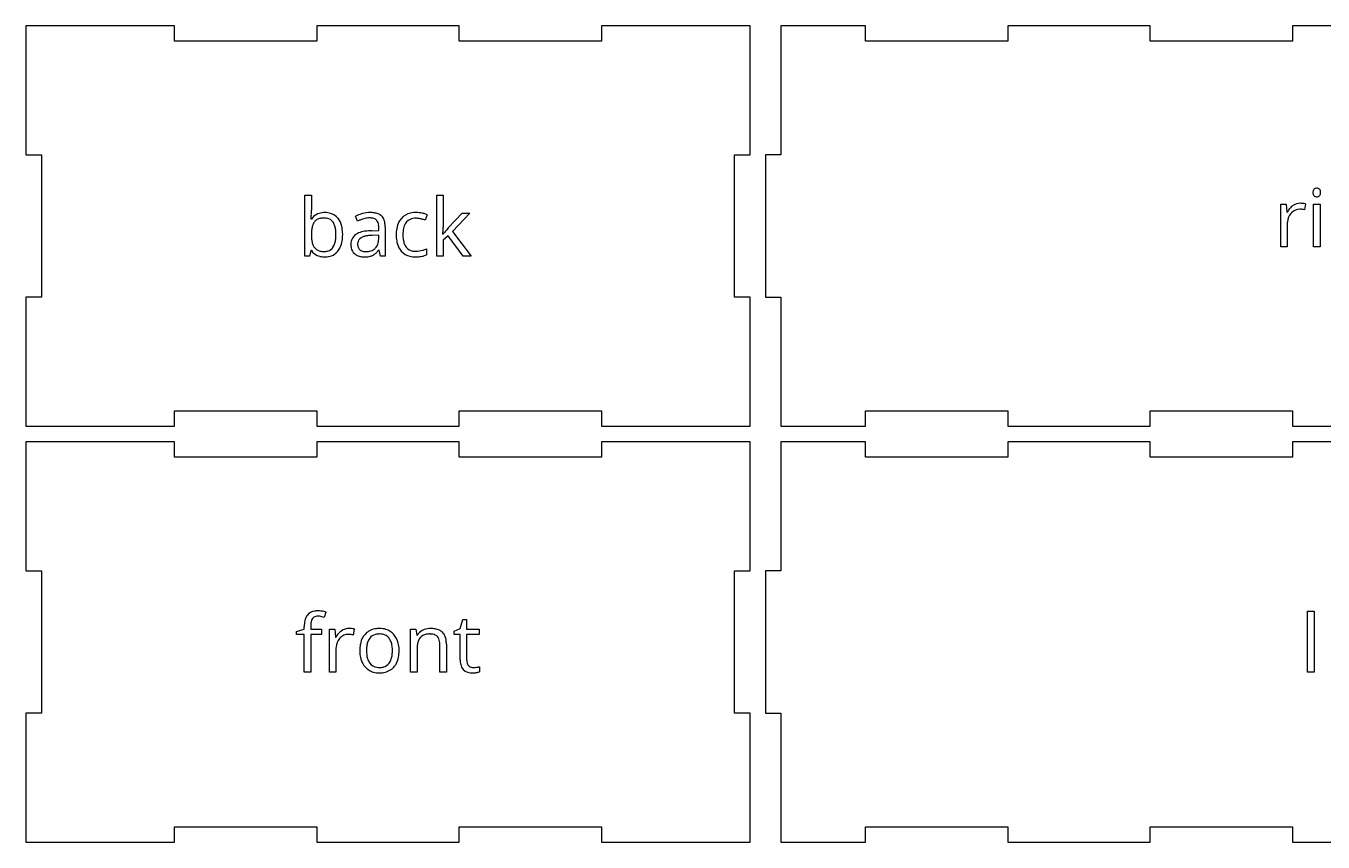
# Model space of a CAD drawing. Header units: millimetres. Extents: x 0 to 521, y 3 to 472.
# Drawn here: x 0 to 252.6, y 3 to 162 of the extents above; entities that cross this region are included whole.
import ezdxf

# ---------------------------------------------------------------- set-up
doc = ezdxf.new("R2010")
doc.units = ezdxf.units.MM

msp = doc.modelspace()

# ---------------------------------------------------------------- linework, layer by layer
at = {"layer": 'back_labelLayer'}
for p, q in [((54.33, 117.15), (54.33, 129)), ((54.33, 129), (55.59, 129)), ((55.59, 129), (55.59, 126.12)), ((79.99, 117.15), (79.99, 129)), ((79.99, 129), (81.24, 129)), ((81.24, 129), (81.24, 122.72)), ((55.53, 124.39), (55.59, 124.39)), ((64.59, 123.95), (64.2, 124.92)), ((78.13, 125.22), (77.74, 124.14)), ((82.24, 122.64), (84.93, 125.5)), ((86.44, 125.5), (83.05, 121.94)), ((84.93, 125.5), (86.44, 125.5)), ((67.31, 122.11), (68.73, 122.15)), ((68.69, 121.26), (67.43, 121.2)), ((68.69, 120.5), (68.69, 121.26)), ((68.73, 122.15), (68.73, 122.67)), ((69.96, 122.85), (69.96, 117.15)), ((81.18, 121.42), (81.24, 121.42)), ((83.05, 121.94), (86.67, 117.15)), ((82.19, 121.1), (81.24, 120.27)), ((81.24, 120.27), (81.24, 117.15)), ((85.14, 117.15), (82.19, 121.1)), ((55.24, 117.15), (54.33, 117.15)), ((55.5, 118.22), (55.24, 117.15)), ((55.59, 118.22), (55.5, 118.22)), ((68.77, 118.34), (68.71, 118.34)), ((69.02, 117.15), (68.77, 118.34)), ((69.96, 117.15), (69.02, 117.15)), ((78.01, 118.55), (78.01, 117.43)), ((81.24, 117.15), (79.99, 117.15)), ((86.67, 117.15), (85.14, 117.15))]:
    msp.add_line(p, q, dxfattribs=at)
for centre, radius, start, end in [((39.79, 125.63), 15.8, 355.4715, 355.6527), ((36.57, 125.85), 19.02, 355.7238, 358.1259), ((29.23, 126.1), 26.36, 358.1123, 0.0485), ((57.95, 122.74), 2.87, 95.1835, 145.1109), ((57.9, 122.54), 2.16, 143.3382, 161.256), ((57.5, 122.81), 1.68, 120.1403, 142.4249), ((57.74, 122.35), 2.2, 100.4469, 119.6701), ((58, 121.02), 3.55, 89.5732, 100.7324), ((58.2, 121.32), 4.32, 89.8743, 96.8145), ((58.05, 121.65), 2.92, 78.6781, 90.375), ((58.25, 121.77), 3.86, 74.2393, 90.5624), ((58.3, 122.71), 1.84, 35.5408, 79.8011), ((58.51, 122.71), 2.89, 38.5631, 74.067), ((58.09, 122.56), 2.1, 32.7036, 35.5241), ((57.85, 122.2), 3.73, 16.4709, 38.4075), ((66.97, 119.79), 5.83, 106.3569, 118.335), ((68.3, 116.34), 8.47, 112.2122, 115.9641), ((67.47, 118.43), 6.21, 103.6227, 112.432), ((67.22, 119.02), 6.64, 104.5163, 106.5489), ((67.03, 119.78), 5.86, 90.0714, 104.6521), ((66.98, 120.48), 4.12, 90.4485, 103.7666), ((66.96, 121.47), 3.12, 83.6507, 90.1753), ((67.06, 120.3), 5.34, 81.568, 90.3249), ((67.09, 122.52), 2.07, 70.5716, 83.9929), ((67.36, 123.25), 1.28, 42.7296, 71.038), ((67.37, 122.31), 3.31, 68.2274, 81.7494), ((67.24, 123.19), 1.41, 20.4094, 41.4479), ((67.8, 123.38), 2.15, 47.8683, 68.2934), ((67.87, 123.52), 2, 19.2331, 46.6741), ((66.7, 123.08), 3.24, 6.3379, 19.6815), ((76.65, 121.77), 4.51, 153.0875, 170.1051), ((75.73, 122.21), 3.49, 138.655, 152.6854), ((75.55, 122.33), 3.27, 101.4913, 138.3134), ((75.69, 122.39), 2.12, 114.4266, 161.6633), ((75.89, 121.73), 2.8, 88.7194, 112.5668), ((75.95, 120.69), 4.96, 89.5892, 102.1788), ((75.95, 121.73), 2.8, 87.675, 89.9748), ((75.98, 119.94), 5.71, 77.7702, 89.9475), ((75.91, 120.91), 3.62, 81.691, 87.5079), ((75.68, 119.33), 5.22, 77.2999, 81.7345), ((75.37, 117.86), 6.72, 74.7802, 77.4497), ((75.67, 118.92), 5.63, 68.3294, 74.8831), ((75.87, 119.35), 6.31, 74.6797, 77.9578), ((76.45, 121.46), 4.12, 70.0946, 74.7386), ((77.01, 122.98), 2.5, 63.5034, 70.1862), ((77.27, 123.53), 1.89, 62.9288, 63.1875), ((65.34, 121.34), 9.74, 177.6177, 180.0425), ((63.95, 121.3), 8.36, 179.7763, 185.7075), ((62.41, 121.49), 6.81, 171.0668, 177.8457), ((59.59, 121.94), 3.96, 160.8927, 171.2334), ((57.53, 122.23), 2.75, 15.778, 32.0151), ((55.71, 121.7), 4.64, 6.1649, 16.0396), ((52.9, 121.38), 7.47, 359.7681, 6.3095), ((53.12, 121.32), 7.25, 353.4935, 0.2206), ((55.95, 121.6), 5.71, 5.1339, 16.7973), ((54.27, 121.29), 7.41, 350.6563, 0.338), ((53.56, 121.35), 8.12, 359.8779, 5.4093), ((65.45, 119.55), 2.19, 115.4905, 182.3568), ((66.55, 117.54), 4.48, 101.3568, 117.0799), ((67.43, 113.43), 8.68, 92.4696, 101.7065), ((67.68, 109.76), 12.35, 91.7164, 92.9095), ((66.47, 122.89), 2.24, 7.8273, 20.6042), ((65.09, 122.69), 3.63, 359.6933, 8.0036), ((64.98, 122.86), 4.98, 359.8027, 6.6584), ((79.08, 121.32), 6.98, 169.8979, 180.3689), ((79.75, 121.26), 7.65, 179.9388, 183.9815), ((80.4, 121.31), 6.99, 174.531, 180.1549), ((79.53, 121.25), 6.12, 179.7041, 188.0744), ((77.67, 121.61), 4.25, 160.1418, 175.1368), ((40.13, 124.3), 41.15, 356.033, 356.6442), ((28.96, 125.06), 52.35, 356.0207, 356.0553), ((56.45, 123.35), 24.81, 356.6325, 357.491), ((66.26, 122.92), 14.98, 357.5041, 358.3307), ((72.81, 122.73), 8.43, 358.274, 359.8927), ((87.35, 117.1), 7.49, 142.3234, 144.7075), ((91.34, 114.02), 12.52, 140.4331, 142.3366), ((96.53, 109.75), 19.25, 139.2799, 140.4703), ((102.54, 104.58), 27.17, 138.3418, 139.2877), ((60.66, 120.96), 5.05, 185.5925, 194.2051), ((58.55, 120.41), 2.87, 193.943, 208.0219), ((57.69, 119.98), 1.91, 208.5537, 217.5605), ((57.62, 119.95), 1.83, 218.1691, 253.8047), ((58.28, 119.9), 1.82, 286.0163, 326.8497), ((57.37, 120.5), 2.9, 326.7105, 343.6662), ((55.68, 121.02), 4.67, 343.4172, 353.6369), ((57.99, 120.36), 3.55, 321.3162, 335.5436), ((56.85, 120.85), 4.79, 335.8306, 350.8255), ((66.45, 119.43), 3.18, 179.5457, 192.6949), ((65.37, 119.17), 2.08, 192.0828, 227.4521), ((66.59, 119.45), 2, 171.2122, 180.2058), ((66.4, 119.43), 1.81, 179.5266, 192.7787), ((65.95, 119.58), 1.35, 120.9734, 172.418), ((65.78, 119.28), 1.18, 192.3265, 222.058), ((66.28, 119.08), 1.94, 113.5887, 121.6805), ((66.74, 117.96), 3.16, 102.7995, 113.2433), ((67.31, 115.55), 5.64, 96.3545, 102.9953), ((67.73, 111.92), 9.28, 91.8565, 96.4478), ((66.54, 120.21), 2.12, 314.1892, 347.427), ((65.48, 120.47), 3.21, 346.9178, 0.2824), ((64.69, 120.5), 4, 359.818, 0.001), ((77.69, 121.08), 5.58, 183.5914, 196.354), ((75.85, 120.52), 3.66, 196.0167, 221.1349), ((77.33, 120.93), 3.89, 187.9315, 200.3885), ((76.14, 120.49), 2.62, 200.4183, 216.6393), ((75.64, 120.13), 2.01, 216.9695, 261.3103), ((57.87, 119.85), 2.8, 215.585, 245.8362), ((58.08, 120.35), 3.34, 245.9802, 255.5456), ((57.96, 121), 2.94, 253.1382, 266.8483), ((58.19, 120.83), 3.84, 255.7755, 270.3185), ((58.06, 122.12), 4.07, 266.3776, 270.051), ((58.09, 120.58), 2.52, 269.3869, 285.8631), ((58.22, 121.29), 4.29, 269.9226, 275.5481), ((58.42, 120), 2.99, 274.064, 321.4081), ((65.43, 119.25), 2.18, 227.7689, 237.805), ((65.62, 119.59), 2.56, 238.3273, 258.9184), ((65.74, 119.25), 1.13, 222.5805, 229.2548), ((65.89, 119.45), 1.38, 229.7837, 254.2724), ((65.89, 120.88), 3.88, 258.672, 270.4047), ((66.1, 120.13), 2.09, 253.9397, 266.4534), ((65.92, 122.69), 5.69, 269.9539, 273.1491), ((66.16, 120.89), 2.84, 266.0783, 270.059), ((66.19, 121.52), 3.48, 269.5792, 282.0414), ((66.01, 121.3), 4.3, 272.9335, 281.4139), ((66.29, 119.95), 2.92, 281.2979, 293.7314), ((66.45, 120.4), 2.33, 281.7121, 306.4594), ((66.5, 119.4), 2.33, 294.3932, 304.7372), ((66.56, 120.21), 2.11, 306.9881, 313.856), ((65.88, 120.28), 3.41, 304.8486, 314.8531), ((64.6, 121.59), 5.24, 314.7445, 321.7072), ((75.48, 120.25), 3.2, 221.7976, 256.8021), ((75.86, 121.72), 4.73, 256.4244, 270.489), ((75.86, 121.16), 3.06, 260.1359, 270.2692), ((75.85, 123.4), 5.29, 270.2658, 286.2891), ((75.9, 123.93), 6.93, 269.9655, 272.8643), ((76.01, 122.31), 5.3, 272.5981, 282.1878), ((76.38, 120.64), 3.6, 282.0344, 296.9455), ((75.52, 124.6), 6.54, 286.0461, 292.3654)]:
    msp.add_arc(centre, radius, start, end, dxfattribs=at)
at = {"layer": 'back_outsideCutPath'}
for p, q in [((0, 162), (0, 136.86)), ((28.91, 162), (0, 162)), ((28.91, 159), (28.91, 162)), ((84.36, 162), (56.64, 162)), ((56.64, 162), (56.64, 159)), ((84.36, 159), (84.36, 162)), ((141, 162), (112.09, 162)), ((112.09, 162), (112.09, 159)), ((141, 136.86), (141, 162)), ((56.64, 159), (28.91, 159)), ((112.09, 159), (84.36, 159)), ((0, 136.86), (3, 136.86)), ((3, 136.86), (3, 109.14)), ((138, 109.14), (138, 136.86)), ((138, 136.86), (141, 136.86)), ((3, 109.14), (0, 109.14)), ((0, 109.14), (0, 84)), ((141, 109.14), (138, 109.14)), ((141, 84), (141, 109.14)), ((28.91, 84), (28.91, 87)), ((28.91, 87), (56.64, 87)), ((56.64, 87), (56.64, 84)), ((84.36, 84), (84.36, 87)), ((84.36, 87), (112.09, 87)), ((112.09, 87), (112.09, 84)), ((0, 84), (28.91, 84)), ((56.64, 84), (84.36, 84)), ((112.09, 84), (141, 84))]:
    msp.add_line(p, q, dxfattribs=at)
at = {"layer": 'front_labelLayer'}
for p, q in [((58.43, 47.78), (58.1, 46.76)), ((84.56, 44.61), (85.09, 46.39)), ((85.09, 46.39), (85.82, 46.39)), ((85.82, 46.39), (85.82, 44.46)), ((52.69, 44.05), (54.19, 44.5)), ((52.69, 43.47), (52.69, 44.05)), ((54.19, 43.47), (52.69, 43.47)), ((54.19, 44.5), (54.19, 44.97)), ((54.19, 36.11), (54.19, 43.47)), ((55.45, 45), (55.45, 44.46)), ((55.45, 44.46), (57.58, 44.46)), ((57.58, 43.47), (55.45, 43.47)), ((55.45, 43.47), (55.45, 36.11)), ((57.58, 44.46), (57.58, 43.47)), ((59.1, 36.11), (59.1, 44.46)), ((59.1, 44.46), (60.14, 44.46)), ((60.14, 44.46), (60.29, 42.91)), ((63.91, 44.52), (63.73, 43.34)), ((74.89, 36.11), (74.89, 44.46)), ((74.89, 44.46), (75.92, 44.46)), ((75.92, 44.46), (76.13, 43.31)), ((76.13, 43.31), (76.19, 43.31)), ((83.36, 44.08), (84.56, 44.61)), ((83.36, 43.47), (83.36, 44.08)), ((84.56, 43.47), (83.36, 43.47)), ((84.56, 38.51), (84.56, 43.47)), ((85.82, 44.46), (88.24, 44.46)), ((88.24, 43.47), (85.82, 43.47)), ((85.82, 43.47), (85.82, 38.56)), ((88.24, 44.46), (88.24, 43.47)), ((60.29, 42.91), (60.35, 42.91)), ((60.37, 40.59), (60.37, 36.11)), ((76.16, 40.49), (76.16, 36.11)), ((80.6, 36.11), (80.6, 41.51)), ((81.87, 41.55), (81.87, 36.11)), ((55.45, 36.11), (54.19, 36.11)), ((60.37, 36.11), (59.1, 36.11)), ((76.16, 36.11), (74.89, 36.11)), ((81.87, 36.11), (80.6, 36.11)), ((88.31, 37.15), (88.31, 36.18))]:
    msp.add_line(p, q, dxfattribs=at)
for centre, radius, start, end in [((56.85, 44.2), 3.84, 89.6697, 99.9314), ((56.86, 43.97), 4.07, 81.5641, 89.7017), ((56.57, 41.98), 6.09, 75.974, 81.6565), ((59.31, 45.03), 5.12, 167.5776, 180.6587), ((56.9, 45.59), 2.65, 141.7434, 168.2322), ((56.51, 45.79), 2.22, 98.2552, 139.6203), ((59.79, 45.07), 4.33, 171.6527, 178.4384), ((58.06, 45.33), 2.58, 161.8437, 171.7847), ((56.99, 45.69), 1.46, 145.0688, 162.1802), ((56.68, 45.89), 1.1, 102.7677, 144.338), ((56.84, 45.3), 1.71, 89.4859, 103.4198), ((56.84, 44.28), 2.72, 83.0761, 89.7927), ((56.68, 42.95), 4.06, 76.5183, 83.0217), ((56.2, 40.93), 6.14, 71.9613, 76.5918), ((56.08, 39.94), 8.19, 73.2964, 76.0946), ((61.42, 45), 5.97, 178.1973, 180.0231), ((64.07, 40.81), 4.27, 139.4139, 150.6033), ((63.3, 41.47), 3.26, 124.2322, 139.4161), ((62.8, 41.27), 2.19, 89.6335, 137.0881), ((62.9, 42.09), 2.52, 89.6797, 124.4406), ((62.82, 40.49), 2.97, 87.3438, 89.9659), ((62.92, 38.8), 5.8, 84.9923, 90.1281), ((62.76, 39.58), 3.88, 81.5885, 87.1917), ((62.52, 37.91), 5.57, 77.4454, 81.6361), ((63.06, 40.37), 4.24, 78.4892, 85.0266), ((68.63, 41.14), 3.49, 138.176, 150.2287), ((68.51, 41.23), 3.34, 99.1759, 137.9833), ((68.54, 41.49), 2.01, 103.4685, 142.3119), ((68.84, 39.7), 4.91, 89.7326, 100.076), ((68.79, 40.53), 3.01, 89.4806, 103.8805), ((68.84, 40.35), 3.19, 79.3454, 90.3175), ((68.9, 40.36), 4.25, 73.5223, 90.5692), ((69.08, 41.43), 2.08, 37.9578, 80.4006), ((69.15, 41.27), 3.31, 41.1446, 73.2134), ((68.67, 40.86), 3.94, 13.5014, 41.0704), ((78.35, 41.94), 2.56, 116.9443, 147.6526), ((78.11, 41.66), 1.78, 118.5439, 139.1927), ((78.62, 41.5), 3.08, 115.8072, 117.6067), ((78.39, 41.13), 2.38, 100.1176, 118.1603), ((78.75, 41.18), 3.42, 94.3227, 115.5454), ((78.66, 39.71), 3.83, 89.5933, 100.3718), ((78.83, 40.47), 4.14, 89.9579, 94.7109), ((78.69, 40.18), 3.35, 84.0198, 90.151), ((78.87, 39.62), 4.99, 80.5585, 90.3538), ((78.82, 41.26), 2.27, 71.0828, 84.3691), ((79.1, 42.05), 1.43, 43.3791, 71.5386), ((79.18, 41.42), 3.16, 65.1094, 80.7638), ((79.03, 42.02), 1.5, 22.7025, 42.342), ((79.54, 42.23), 2.27, 46.5585, 64.8782), ((79.57, 42.32), 2.19, 19.3849, 45.5997), ((78.31, 41.84), 3.55, 6.9634, 19.8363), ((64.2, 40.59), 3.84, 173.6908, 180.0882), ((63.26, 40.74), 2.89, 138.9576, 174.5422), ((63.34, 40.66), 3, 135.6208, 138.8378), ((71.57, 40.33), 6.57, 169.2443, 180.3881), ((69.34, 40.78), 4.29, 150.7112, 169.4695), ((73, 40.32), 6.68, 173.0086, 180.2464), ((70.58, 40.63), 4.25, 162.0653, 173.1675), ((69.03, 41.14), 2.61, 142.9026, 162.375), ((68.65, 41.13), 2.6, 20.0257, 37.435), ((67.37, 40.65), 3.97, 7.744, 20.069), ((65.06, 40.32), 6.31, 359.7076, 7.8973), ((66.84, 40.38), 5.84, 1.1277, 13.88), ((65.25, 40.29), 7.42, 359.9919, 1.542), ((82.13, 40.59), 5.97, 171.1766, 178.3218), ((84.26, 40.49), 8.1, 178.081, 180.0236), ((79.79, 40.96), 3.6, 159.9534, 171.3801), ((78.35, 41.5), 2.07, 140.1519, 160.3146), ((78.35, 41.74), 2.23, 8.4931, 22.658), ((77.03, 41.53), 3.57, 359.6714, 8.6877), ((76.35, 41.58), 5.52, 359.7631, 7.2116), ((71.33, 40.27), 6.33, 179.7745, 189.0933), ((69.7, 39.99), 4.68, 188.9102, 205.3171), ((69.22, 39.79), 4.16, 205.656, 208.446), ((72.72, 40.26), 6.4, 179.706, 187.9161), ((70.37, 39.92), 4.03, 187.7639, 200.0977), ((69.08, 39.45), 2.65, 200.0846, 216.9132), ((68.55, 39.48), 2.71, 323.0089, 342.639), ((67, 39.99), 4.35, 342.3616, 353.7538), ((64.7, 40.27), 6.66, 353.5363, 0.2014), ((68.34, 39.81), 4.29, 330.2507, 349.4117), ((66.14, 40.25), 6.53, 349.1762, 0.3863), ((88.53, 38.46), 3.97, 179.3551, 192.8477), ((88.37, 38.55), 2.55, 179.6417, 189.7506), ((87.47, 38.38), 1.63, 189.5479, 205.7874), ((68.6, 39.41), 3.42, 207.7947, 238.6758), ((68.64, 39.49), 3.52, 238.8116, 253.2428), ((68.6, 39.11), 2.07, 217.3009, 261.7099), ((68.78, 40.02), 4.06, 253.5437, 270.4182), ((68.82, 40.16), 3.14, 260.5033, 270.2477), ((68.83, 40.87), 4.91, 269.7503, 279.8033), ((68.86, 39.95), 2.94, 269.4482, 284.7256), ((69.1, 39.09), 2.04, 284.5662, 322.6334), ((69.14, 39.36), 3.37, 278.8959, 317.9979), ((69.02, 39.46), 3.53, 318.144, 329.7566), ((86.54, 37.92), 1.91, 190.3818, 253.8772), ((87.1, 38.21), 1.23, 206.1295, 221.4084), ((86.93, 39.26), 3.3, 253.7848, 270.8853), ((87.06, 38.18), 1.17, 221.5949, 262.3505), ((87.16, 38.69), 1.69, 261.3267, 270.1913), ((86.98, 39.2), 3.24, 270.0032, 270.7607), ((86.96, 39.9), 3.94, 270.8932, 275.5484), ((87.17, 41.15), 4.15, 269.8803, 278.3029), ((86.81, 41.43), 5.48, 275.5261, 279.294), ((86.94, 40.69), 4.73, 279.1864, 280.1144), ((87.21, 40.83), 3.82, 278.4153, 279.0084), ((87.16, 39.54), 3.56, 280.0071, 283.3734), ((86.74, 43.81), 6.84, 278.959, 280.5105), ((87.47, 38.22), 2.2, 283.307, 288.1197), ((87.19, 41.42), 4.42, 280.4848, 282.6269), ((87.58, 39.69), 2.64, 282.5877, 285.5794), ((87.77, 37.31), 1.24, 287.9888, 295.3048), ((87.77, 38.97), 1.9, 285.724, 286.257)]:
    msp.add_arc(centre, radius, start, end, dxfattribs=at)
at = {"layer": 'front_outsideCutPath'}
for p, q in [((0, 81), (0, 55.86)), ((28.91, 81), (0, 81)), ((28.91, 78), (28.91, 81)), ((84.36, 81), (56.64, 81)), ((56.64, 81), (56.64, 78)), ((84.36, 78), (84.36, 81)), ((141, 81), (112.09, 81)), ((112.09, 81), (112.09, 78)), ((141, 55.86), (141, 81)), ((56.64, 78), (28.91, 78)), ((112.09, 78), (84.36, 78)), ((0, 55.86), (3, 55.86)), ((3, 55.86), (3, 28.14)), ((138, 28.14), (138, 55.86)), ((138, 55.86), (141, 55.86)), ((3, 28.14), (0, 28.14)), ((0, 28.14), (0, 3)), ((141, 28.14), (138, 28.14)), ((141, 3), (141, 28.14)), ((28.91, 3), (28.91, 6)), ((28.91, 6), (56.64, 6)), ((56.64, 6), (56.64, 3)), ((84.36, 3), (84.36, 6)), ((84.36, 6), (112.09, 6)), ((112.09, 6), (112.09, 3)), ((0, 3), (28.91, 3)), ((56.64, 3), (84.36, 3)), ((112.09, 3), (141, 3))]:
    msp.add_line(p, q, dxfattribs=at)
at = {"layer": 'left_labelLayer'}
for p, q in [((249.59, 36.11), (249.59, 47.96)), ((249.59, 47.96), (250.85, 47.96)), ((250.85, 47.96), (250.85, 36.11)), ((250.85, 36.11), (249.59, 36.11))]:
    msp.add_line(p, q, dxfattribs=at)
at = {"layer": 'left_outsideCutPath'}
for p, q in [((147, 81), (147, 55.86)), ((163.47, 81), (147, 81)), ((163.47, 78), (163.47, 81)), ((218.91, 81), (191.19, 81)), ((191.19, 81), (191.19, 78)), ((218.91, 78), (218.91, 81)), ((274.36, 81), (246.64, 81)), ((246.64, 81), (246.64, 78)), ((191.19, 78), (163.47, 78)), ((246.64, 78), (218.91, 78)), ((147, 55.86), (144, 55.86)), ((144, 55.86), (144, 28.14)), ((144, 28.14), (147, 28.14)), ((147, 28.14), (147, 3)), ((163.47, 3), (163.47, 6)), ((163.47, 6), (191.19, 6)), ((191.19, 6), (191.19, 3)), ((218.91, 3), (218.91, 6)), ((218.91, 6), (246.64, 6)), ((246.64, 6), (246.64, 3)), ((147, 3), (163.47, 3)), ((191.19, 3), (218.91, 3)), ((246.64, 3), (274.36, 3))]:
    msp.add_line(p, q, dxfattribs=at)
at = {"layer": 'right_labelLayer'}
for p, q in [((244.36, 118.95), (244.36, 127.3)), ((244.36, 127.3), (245.41, 127.3)), ((245.41, 127.3), (245.55, 125.75)), ((249.17, 127.36), (248.99, 126.18)), ((250.73, 118.95), (250.73, 127.3)), ((250.73, 127.3), (252, 127.3)), ((252, 127.3), (252, 118.95)), ((245.55, 125.75), (245.61, 125.75)), ((245.63, 123.43), (245.63, 118.95)), ((245.63, 118.95), (244.36, 118.95)), ((252, 118.95), (250.73, 118.95))]:
    msp.add_line(p, q, dxfattribs=at)
for centre, radius, start, end in [((252.03, 129.57), 1.4, 170.8452, 180.3545), ((252.12, 129.56), 1.49, 179.8806, 185.3686), ((251.66, 129.51), 1.03, 184.9925, 198.2041), ((251.5, 129.65), 0.869, 155.968, 171.0515), ((251.3, 129.38), 0.653, 197.7933, 224.8942), ((251.25, 129.77), 0.591, 133.7881, 155.9171), ((251.34, 129.66), 0.731, 92.6446, 133.4711), ((251.34, 129.43), 0.709, 225.1301, 249.9002), ((251.37, 129.43), 0.965, 89.9694, 93.7642), ((251.38, 129.65), 0.745, 46.3709, 90.8879), ((251.38, 129.45), 0.738, 269.1789, 314.2807), ((251.46, 129.73), 0.638, 17.7252, 46.4474), ((251.47, 129.37), 0.617, 313.6154, 332.2677), ((251.29, 129.46), 0.824, 332.6322, 350.0705), ((251.11, 129.61), 1, 4.9428, 18.19), ((250.81, 129.55), 1.31, 349.8345, 0.389), ((250.67, 129.56), 1.45, 359.8848, 5.3181), ((249.33, 123.65), 4.27, 139.4139, 150.6033), ((248.57, 124.31), 3.26, 124.2322, 139.4161), ((248.07, 124.11), 2.19, 89.6335, 137.0881), ((248.16, 124.93), 2.52, 89.6797, 124.4406), ((248.08, 123.33), 2.97, 87.3438, 89.9659), ((248.18, 121.64), 5.8, 84.9923, 90.1281), ((248.32, 123.21), 4.24, 78.4892, 85.0266), ((251.36, 129.52), 0.803, 250.5, 270.5979), ((249.47, 123.43), 3.84, 173.6908, 180.0882), ((248.53, 123.58), 2.89, 138.9576, 174.5422), ((248.6, 123.5), 3, 135.6208, 138.8378), ((248.03, 122.42), 3.88, 81.5885, 87.1917), ((247.78, 120.74), 5.57, 77.4454, 81.6361)]:
    msp.add_arc(centre, radius, start, end, dxfattribs=at)
at = {"layer": 'right_outsideCutPath'}
for p, q in [((147, 162), (147, 136.86)), ((163.47, 162), (147, 162)), ((163.47, 159), (163.47, 162)), ((218.91, 162), (191.19, 162)), ((191.19, 162), (191.19, 159)), ((218.91, 159), (218.91, 162)), ((274.36, 162), (246.64, 162)), ((246.64, 162), (246.64, 159)), ((191.19, 159), (163.47, 159)), ((246.64, 159), (218.91, 159)), ((147, 136.86), (144, 136.86)), ((144, 136.86), (144, 109.14)), ((144, 109.14), (147, 109.14)), ((147, 109.14), (147, 84)), ((163.47, 84), (163.47, 87)), ((163.47, 87), (191.19, 87)), ((191.19, 87), (191.19, 84)), ((218.91, 84), (218.91, 87)), ((218.91, 87), (246.64, 87)), ((246.64, 87), (246.64, 84)), ((147, 84), (163.47, 84)), ((191.19, 84), (218.91, 84)), ((246.64, 84), (274.36, 84))]:
    msp.add_line(p, q, dxfattribs=at)

doc.saveas('drawing.dxf')
